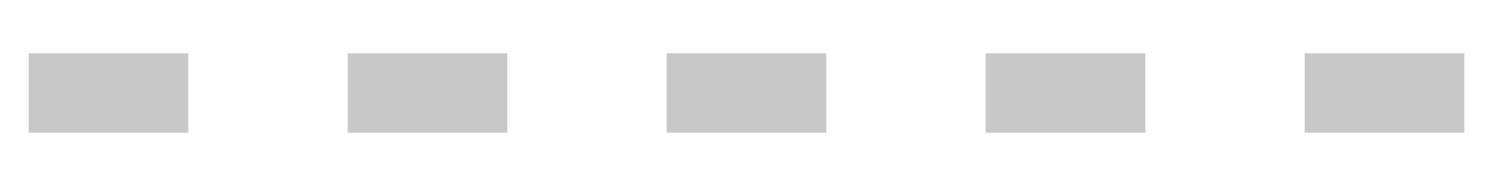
# Model space of a CAD drawing. Header units: metres. Extents: x 591850 to 11787374, y 2319432 to 2388242.
# Drawn here: x 591850 to 591859, y 2319432 to 2319432.5 of the extents above.
import ezdxf

# ---------------------------------------------------------------- set-up
doc = ezdxf.new("R2010")
doc.units = ezdxf.units.M
doc.layers.add('Level 63', color=7, linetype='Continuous')

msp = doc.modelspace()

# ---------------------------------------------------------------- hatches: boundary and pattern name
at = {"layer": 'Level 63'}
for points in [[(591850, 2319432.5), (591851, 2319432.5), (591851, 2319432), (591850, 2319432)], [(591850, 2319432.5), (591851, 2319432.5), (591851, 2319432), (591850, 2319432)], [(591852, 2319432.5), (591853, 2319432.5), (591853, 2319432), (591852, 2319432)], [(591854, 2319432.5), (591855, 2319432.5), (591855, 2319432), (591854, 2319432)], [(591856, 2319432.5), (591857, 2319432.5), (591857, 2319432), (591856, 2319432)], [(591858, 2319432.5), (591859, 2319432.5), (591859, 2319432), (591858, 2319432)]]:
    msp.add_hatch(color=7, dxfattribs=at).paths.add_polyline_path(points, flags=16)

doc.saveas('drawing.dxf')
